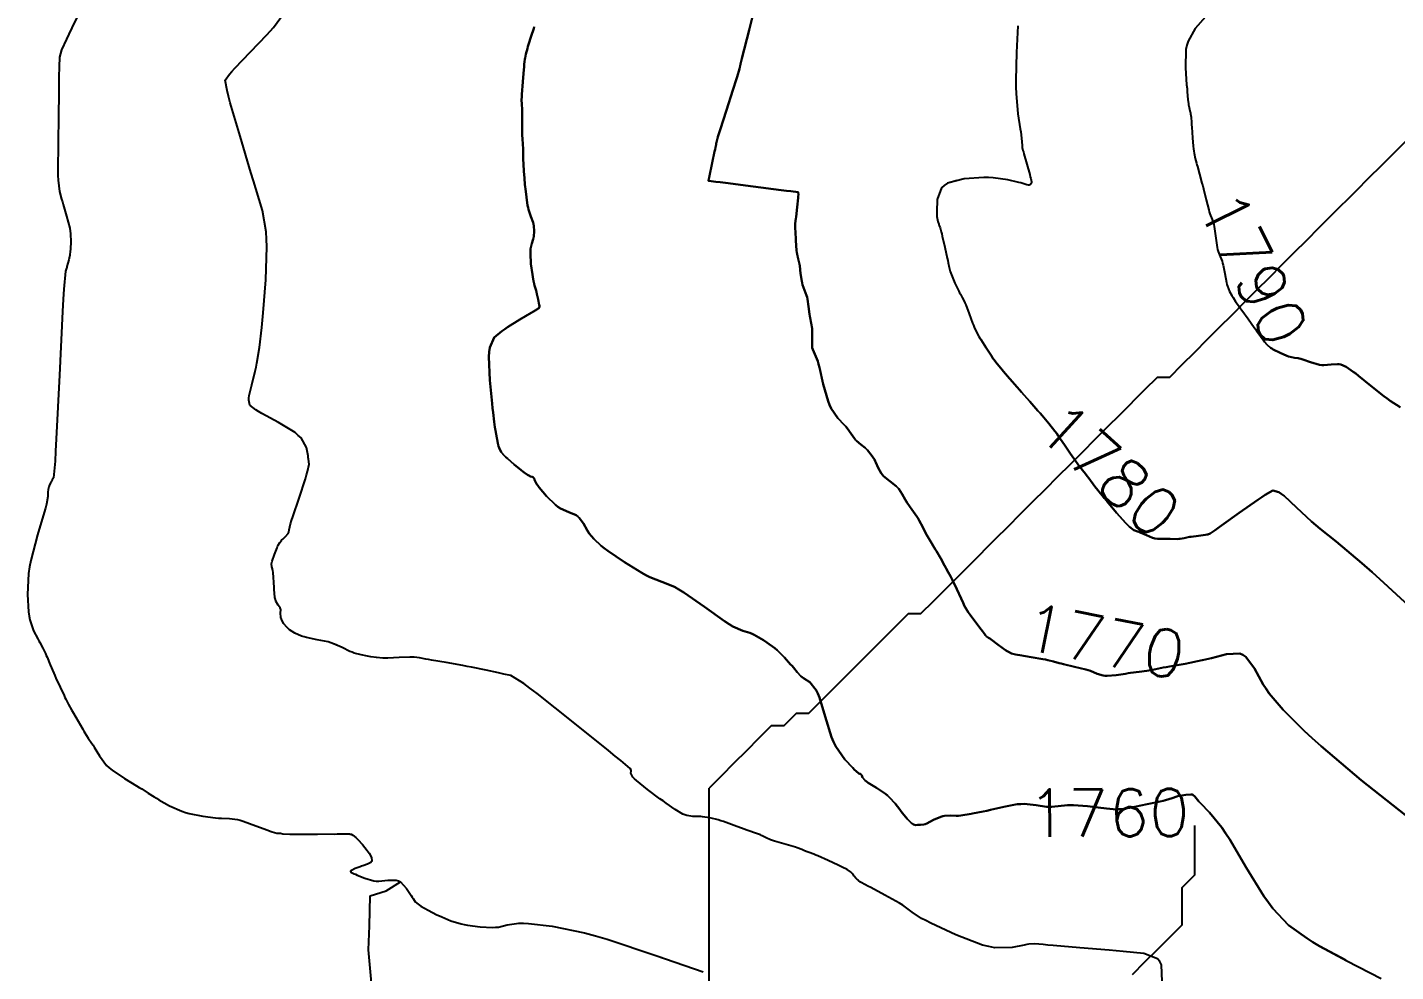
# Model space of a CAD drawing. Header units: metres. Extents: x 68 to 838477, y 94 to 1191015.
# Drawn here: x 837800.2 to 837910.1, y 1189220.7 to 1189296.5 of the extents above; entities that cross this region are included whole.
import ezdxf

# ---------------------------------------------------------------- set-up
doc = ezdxf.new("R2010")
doc.units = ezdxf.units.M
doc.header["$LTSCALE"] = 0.3
doc.layers.add('COTAS 10', color=1, linetype='Continuous')
doc.layers.add('DRENAJE', color=5, linetype='Continuous', lineweight=25)
doc.styles.get("Standard").update_dxf_attribs({"font": 'simplex.shx'})

msp = doc.modelspace()

# ---------------------------------------------------------------- linework, layer by layer
at = {"layer": 'COTAS 10'}
for points, elevation in [([(837804.99, 1189298.93), (837803.82, 1189296.47), (837803.58, 1189295.97), (837803.38, 1189295.55), (837802.97, 1189294.69), (837802.83, 1189294.11), (837802.81, 1189293.87), (837802.79, 1189293.59), (837802.76, 1189292.29), (837802.76, 1189290.57), (837802.75, 1189290.03), (837802.75, 1189289.46), (837802.7, 1189287.16), (837802.68, 1189285.06), (837802.69, 1189284.62), (837802.7, 1189284.23), (837802.81, 1189283.33), (837802.99, 1189282.71), (837803.05, 1189282.5), (837803.11, 1189282.28), (837803.39, 1189281.34), (837803.64, 1189280.38), (837803.68, 1189280.15), (837803.71, 1189279.94), (837803.74, 1189279.27), (837803.7, 1189278.76), (837803.69, 1189278.65), (837803.68, 1189278.54), (837803.64, 1189278.22), (837803.6, 1189277.97), (837803.57, 1189277.83), (837803.5, 1189277.56), (837803.42, 1189277.3), (837803.4, 1189277.23), (837803.37, 1189277.17), (837803.29, 1189276.92), (837803.16, 1189275.49), (837803.11, 1189274.68), (837803.06, 1189273.68), (837802.81, 1189268.57), (837802.56, 1189263.47), (837802.51, 1189262.48), (837802.46, 1189261.68), (837802.33, 1189260.32), (837802.24, 1189260.16), (837802.19, 1189260.07), (837802.09, 1189259.89), (837802, 1189259.71), (837801.98, 1189259.66), (837801.96, 1189259.6), (837801.91, 1189259.4), (837801.89, 1189259.19), (837801.88, 1189259.13), (837801.88, 1189259.07), (837801.89, 1189258.83), (837801.77, 1189258.21), (837801.69, 1189257.9), (837801.58, 1189257.54), (837801.05, 1189255.75), (837800.52, 1189253.69), (837800.42, 1189253.17), (837800.34, 1189252.66), (837800.24, 1189250.97), (837800.33, 1189249.56), (837800.38, 1189249.23), (837800.44, 1189248.93), (837800.74, 1189248.05), (837801.07, 1189247.41), (837801.16, 1189247.25), (837801.23, 1189247.1), (837801.47, 1189246.65), (837801.69, 1189246.21), (837801.75, 1189246.07), (837801.82, 1189245.92), (837802.07, 1189245.32), (837802.35, 1189244.64), (837802.44, 1189244.45), (837802.53, 1189244.25), (837802.86, 1189243.52), (837803.19, 1189242.85), (837803.26, 1189242.7), (837803.33, 1189242.55), (837803.55, 1189242.13), (837803.78, 1189241.71), (837803.85, 1189241.57), (837803.94, 1189241.42), (837804.31, 1189240.78), (837804.68, 1189240.14), (837804.78, 1189239.99), (837804.86, 1189239.85), (837805.13, 1189239.43), (837805.41, 1189239), (837805.51, 1189238.85), (837805.6, 1189238.69), (837806.02, 1189238), (837806.6, 1189237.24), (837806.81, 1189237.04), (837807.04, 1189236.84), (837808.03, 1189236.17), (837809.01, 1189235.59), (837809.22, 1189235.46), (837809.42, 1189235.34), (837809.94, 1189235.01), (837810.43, 1189234.7), (837810.61, 1189234.6), (837810.8, 1189234.48), (837811.65, 1189234), (837812.65, 1189233.55), (837812.93, 1189233.45), (837813.23, 1189233.36), (837814.33, 1189233.15), (837815.35, 1189233.03), (837815.59, 1189233.01), (837815.82, 1189233), (837816.47, 1189232.97), (837817.12, 1189232.88), (837817.34, 1189232.83), (837817.58, 1189232.75), (837818.6, 1189232.39), (837819.55, 1189232.02), (837819.74, 1189231.95), (837819.91, 1189231.89), (837820.27, 1189231.8), (837820.45, 1189231.79), (837820.5, 1189231.78), (837820.56, 1189231.78), (837820.76, 1189231.74), (837821.32, 1189231.71), (837821.59, 1189231.71), (837821.92, 1189231.7), (837823.53, 1189231.71), (837825.11, 1189231.73), (837825.42, 1189231.73), (837825.67, 1189231.73), (837826.1, 1189231.74), (837826.18, 1189231.72), (837826.21, 1189231.71), (837826.24, 1189231.7), (837826.39, 1189231.62), (837826.61, 1189231.45), (837826.69, 1189231.37), (837826.78, 1189231.29), (837827.16, 1189230.87), (837827.54, 1189230.41), (837827.62, 1189230.3), (837827.69, 1189230.19), (837827.87, 1189229.84), (837827.9, 1189229.57), (837827.87, 1189229.51), (837827.83, 1189229.45), (837827.57, 1189229.3), (837827.19, 1189229.18), (837827.09, 1189229.14), (837826.98, 1189229.1), (837826.57, 1189228.95), (837826.27, 1189228.8), (837826.22, 1189228.77), (837826.19, 1189228.74), (837826.23, 1189228.65), (837826.49, 1189228.53), (837826.6, 1189228.49), (837826.73, 1189228.43), (837827.34, 1189228.17), (837828.06, 1189227.96), (837828.26, 1189227.94), (837828.46, 1189227.93), (837829.19, 1189228.01), (837829.87, 1189228.02), (837830.04, 1189227.96), (837830.2, 1189227.88), (837830.69, 1189227.36), (837831.07, 1189226.78), (837831.15, 1189226.66), (837831.22, 1189226.55), (837831.4, 1189226.29), (837831.62, 1189226.09), (837831.73, 1189226.02), (837831.85, 1189225.94), (837832.43, 1189225.6), (837833.13, 1189225.24), (837833.33, 1189225.15), (837833.53, 1189225.06), (837834.26, 1189224.76), (837835.07, 1189224.51), (837835.32, 1189224.46), (837835.58, 1189224.41), (837836.6, 1189224.26), (837837.59, 1189224.22), (837837.83, 1189224.23), (837838.07, 1189224.25), (837838.78, 1189224.43), (837839.72, 1189224.56), (837840.08, 1189224.56), (837840.5, 1189224.54), (837842.38, 1189224.33), (837844.99, 1189223.78), (837845.87, 1189223.54), (837846.8, 1189223.27), (837850.73, 1189221.97), (837854.51, 1189220.66)], 1740), ([(837858.79, 1189298.55), (837858.22, 1189296.28), (837857.64, 1189294), (837857.53, 1189293.55), (837857.43, 1189293.19), (837857.26, 1189292.53), (837857.1, 1189292.04), (837857.02, 1189291.78), (837856.91, 1189291.46), (837856.4, 1189289.86), (837855.89, 1189288.27), (837855.79, 1189287.97), (837855.71, 1189287.71), (837855.58, 1189287.27), (837855.57, 1189287.21), (837855.56, 1189287.19), (837855.56, 1189287.17), (837855.56, 1189287.11), (837855.5, 1189286.85), (837855.48, 1189286.7), (837855.44, 1189286.53), (837855.25, 1189285.63), (837855, 1189284.44), (837854.95, 1189284.22), (837854.95, 1189284.21), (837854.95, 1189284.19), (837854.96, 1189284.18), (837854.96, 1189284.17), (837854.96, 1189284.17), (837854.98, 1189284.17), (837855.54, 1189284.11), (837855.89, 1189284.07), (837856.32, 1189284.01), (837858.55, 1189283.73), (837860.78, 1189283.44), (837861.21, 1189283.38), (837861.56, 1189283.34), (837862.15, 1189283.26), (837862.17, 1189283.07), (837862.16, 1189282.95), (837862.15, 1189282.81), (837862.07, 1189282.06), (837861.98, 1189281.29), (837861.96, 1189281.13), (837861.95, 1189281), (837861.92, 1189280.71), (837861.92, 1189280.43), (837861.92, 1189280.3), (837861.93, 1189280.14), (837861.96, 1189279.38), (837862.02, 1189278.6), (837862.04, 1189278.43), (837862.06, 1189278.28), (837862.14, 1189277.92), (837862.23, 1189277.6), (837862.26, 1189277.48), (837862.28, 1189277.35), (837862.35, 1189276.75), (837862.44, 1189276.13), (837862.47, 1189275.98), (837862.51, 1189275.84), (837862.67, 1189275.41), (837862.83, 1189274.98), (837862.87, 1189274.84), (837862.9, 1189274.69), (837862.99, 1189274.08), (837863.07, 1189273.47), (837863.09, 1189273.32), (837863.12, 1189273.18), (837863.21, 1189272.74), (837863.28, 1189272.31), (837863.28, 1189272.17), (837863.29, 1189272.03), (837863.27, 1189271.45), (837863.27, 1189270.89), (837863.29, 1189270.76), (837863.32, 1189270.63), (837863.48, 1189270.26), (837863.72, 1189269.71), (837863.79, 1189269.47), (837863.87, 1189269.19), (837864.17, 1189267.86), (837864.55, 1189266.49), (837864.67, 1189266.18), (837864.8, 1189265.9), (837865.33, 1189265.13), (837865.85, 1189264.58), (837865.97, 1189264.45), (837866.08, 1189264.31), (837866.4, 1189263.86), (837866.67, 1189263.48), (837866.76, 1189263.39), (837866.84, 1189263.3), (837867.18, 1189263.02), (837867.53, 1189262.74), (837867.62, 1189262.65), (837867.71, 1189262.56), (837868.01, 1189262.19), (837868.28, 1189261.79), (837868.34, 1189261.67), (837868.4, 1189261.56), (837868.58, 1189261.12), (837868.82, 1189260.7), (837868.92, 1189260.58), (837869.02, 1189260.47), (837869.52, 1189260.07), (837870.02, 1189259.67), (837870.13, 1189259.56), (837870.23, 1189259.45), (837870.5, 1189259.03), (837870.74, 1189258.58), (837870.82, 1189258.45), (837870.91, 1189258.31), (837871.29, 1189257.78), (837871.68, 1189257.22), (837871.78, 1189257.06), (837871.87, 1189256.91), (837872.16, 1189256.37), (837872.42, 1189255.86), (837872.49, 1189255.73), (837872.56, 1189255.6), (837872.81, 1189255.18), (837873.09, 1189254.74), (837873.17, 1189254.6), (837873.26, 1189254.45), (837873.6, 1189253.85), (837873.92, 1189253.29), (837873.99, 1189253.16), (837874.05, 1189253.05), (837874.21, 1189252.75), (837874.39, 1189252.42), (837874.46, 1189252.28), (837874.54, 1189252.12), (837874.9, 1189251.38), (837875.24, 1189250.65), (837875.31, 1189250.5), (837875.37, 1189250.37), (837875.48, 1189250.08), (837875.64, 1189249.81), (837875.72, 1189249.68), (837875.82, 1189249.53), (837875.97, 1189249.34), (837875.82, 1189249.53), (837875.72, 1189249.68), (837875.64, 1189249.81), (837875.48, 1189250.08), (837875.37, 1189250.37), (837875.31, 1189250.5), (837875.24, 1189250.65), (837874.9, 1189251.38), (837874.54, 1189252.12), (837874.46, 1189252.28), (837874.39, 1189252.42), (837874.21, 1189252.75), (837874.05, 1189253.05), (837873.99, 1189253.16), (837873.92, 1189253.29), (837873.6, 1189253.85), (837873.26, 1189254.45), (837873.17, 1189254.6), (837873.09, 1189254.74), (837872.81, 1189255.18), (837872.56, 1189255.6), (837872.49, 1189255.73), (837872.42, 1189255.86), (837872.16, 1189256.37), (837871.87, 1189256.91), (837871.78, 1189257.06), (837871.68, 1189257.22), (837871.29, 1189257.78), (837870.91, 1189258.31), (837870.82, 1189258.45), (837870.74, 1189258.58), (837870.5, 1189259.03), (837870.23, 1189259.45), (837870.13, 1189259.56), (837870.02, 1189259.67), (837869.52, 1189260.07), (837869.02, 1189260.47), (837868.92, 1189260.58), (837868.82, 1189260.7), (837868.58, 1189261.12), (837868.4, 1189261.56), (837868.34, 1189261.67), (837868.28, 1189261.79), (837868.01, 1189262.19), (837867.71, 1189262.56), (837867.62, 1189262.65), (837867.53, 1189262.74), (837867.18, 1189263.02), (837866.84, 1189263.3), (837866.76, 1189263.39), (837866.67, 1189263.48), (837866.4, 1189263.86), (837866.08, 1189264.31), (837865.97, 1189264.45), (837865.85, 1189264.58), (837865.33, 1189265.13), (837864.8, 1189265.9), (837864.67, 1189266.18), (837864.55, 1189266.49), (837864.17, 1189267.86), (837863.87, 1189269.19), (837863.79, 1189269.47), (837863.72, 1189269.71), (837863.48, 1189270.26), (837863.32, 1189270.63), (837863.29, 1189270.76), (837863.27, 1189270.89), (837863.27, 1189271.45), (837863.29, 1189272.03), (837863.28, 1189272.17), (837863.28, 1189272.31), (837863.21, 1189272.74), (837863.12, 1189273.18), (837863.09, 1189273.32), (837863.07, 1189273.47), (837862.99, 1189274.08), (837862.9, 1189274.69), (837862.87, 1189274.84), (837862.83, 1189274.98), (837862.67, 1189275.41), (837862.51, 1189275.84), (837862.47, 1189275.98), (837862.44, 1189276.13), (837862.35, 1189276.75), (837862.28, 1189277.35), (837862.26, 1189277.48), (837862.23, 1189277.6), (837862.14, 1189277.92), (837862.06, 1189278.28), (837862.04, 1189278.43), (837862.02, 1189278.6), (837861.96, 1189279.38), (837861.93, 1189280.14), (837861.92, 1189280.3), (837861.92, 1189280.43), (837861.92, 1189280.71), (837861.95, 1189281), (837861.96, 1189281.13), (837861.98, 1189281.29), (837862.07, 1189282.06), (837862.15, 1189282.81), (837862.16, 1189282.95), (837862.17, 1189283.07), (837862.15, 1189283.26), (837861.56, 1189283.34), (837861.21, 1189283.38), (837860.78, 1189283.44), (837858.55, 1189283.73), (837856.32, 1189284.01), (837855.89, 1189284.07), (837855.54, 1189284.11), (837854.98, 1189284.17), (837854.96, 1189284.17), (837854.96, 1189284.17), (837854.96, 1189284.18), (837854.95, 1189284.19), (837854.95, 1189284.21), (837854.95, 1189284.22), (837855, 1189284.44), (837855.25, 1189285.63), (837855.44, 1189286.53), (837855.48, 1189286.7), (837855.5, 1189286.85), (837855.56, 1189287.11), (837855.56, 1189287.17), (837855.56, 1189287.19), (837855.57, 1189287.21), (837855.58, 1189287.27), (837855.71, 1189287.71), (837855.79, 1189287.97), (837855.89, 1189288.27), (837856.4, 1189289.86), (837856.91, 1189291.46), (837857.02, 1189291.78), (837857.1, 1189292.04), (837857.26, 1189292.53), (837857.43, 1189293.19), (837857.53, 1189293.55), (837857.64, 1189294), (837858.22, 1189296.28), (837858.79, 1189298.55)], 1770), ([(837891.39, 1189219.88), (837891.34, 1189221.22), (837891.2, 1189221.49), (837891.02, 1189221.71), (837889.92, 1189222.14), (837888.26, 1189222.29), (837887.71, 1189222.34), (837887.14, 1189222.39), (837884.77, 1189222.59), (837882.63, 1189222.78), (837882.2, 1189222.81), (837881.84, 1189222.84), (837881.13, 1189222.91), (837880.69, 1189222.88), (837880.51, 1189222.85), (837880.3, 1189222.81), (837879.33, 1189222.6), (837877.95, 1189222.59), (837877.47, 1189222.68), (837876.97, 1189222.81), (837874.81, 1189223.62), (837872.81, 1189224.56), (837872.41, 1189224.77), (837872.06, 1189224.95), (837871.31, 1189225.44), (837870.77, 1189225.86), (837870.55, 1189226.01), (837870.29, 1189226.16), (837869.12, 1189226.81), (837867.98, 1189227.42), (837867.75, 1189227.54), (837867.56, 1189227.65), (837867.16, 1189227.87), (837867.01, 1189227.98), (837866.97, 1189228.01), (837866.93, 1189228.05), (837866.79, 1189228.19), (837866.66, 1189228.33), (837866.63, 1189228.37), (837866.6, 1189228.41), (837866.5, 1189228.54), (837866.38, 1189228.67), (837866.34, 1189228.7), (837866.29, 1189228.74), (837866.08, 1189228.88), (837865.7, 1189229.07), (837865.54, 1189229.15), (837865.36, 1189229.23), (837864.55, 1189229.6), (837863.73, 1189229.96), (837863.56, 1189230.03), (837863.4, 1189230.1), (837863.03, 1189230.25), (837862.8, 1189230.33), (837862.73, 1189230.35), (837862.67, 1189230.38), (837862.44, 1189230.48), (837862.07, 1189230.61), (837861.93, 1189230.66), (837861.76, 1189230.71), (837861, 1189230.93), (837860.24, 1189231.16), (837860.08, 1189231.21), (837859.93, 1189231.26), (837859.58, 1189231.42), (837859.31, 1189231.56), (837859.22, 1189231.6), (837859.12, 1189231.65), (837858.72, 1189231.79), (837858.19, 1189231.98), (837858.02, 1189232.04), (837857.82, 1189232.11), (837857.01, 1189232.42), (837856.16, 1189232.72), (837855.95, 1189232.79), (837855.74, 1189232.85), (837855.07, 1189233.02), (837854.48, 1189233.11), (837854.33, 1189233.12), (837854.18, 1189233.14), (837853.7, 1189233.14), (837853.21, 1189233.21), (837853.06, 1189233.26), (837852.9, 1189233.33), (837852.28, 1189233.68), (837851.54, 1189234.21), (837851.3, 1189234.38), (837851.05, 1189234.56), (837850.04, 1189235.31), (837849.17, 1189236.01), (837849.01, 1189236.16), (837848.88, 1189236.29), (837848.72, 1189236.6), (837848.75, 1189236.77), (837848.74, 1189236.82), (837848.74, 1189236.85), (837848.67, 1189236.98), (837847.9, 1189237.62), (837847.45, 1189237.98), (837846.91, 1189238.43), (837844.08, 1189240.72), (837841.2, 1189243.01), (837840.61, 1189243.45), (837840.11, 1189243.81), (837839.08, 1189244.45), (837838.51, 1189244.57), (837838.3, 1189244.62), (837838.08, 1189244.67), (837837.09, 1189244.89), (837835.92, 1189245.13), (837835.57, 1189245.19), (837835.22, 1189245.26), (837833.88, 1189245.49), (837832.7, 1189245.69), (837832.45, 1189245.74), (837832.24, 1189245.78), (837831.74, 1189245.88), (837831.32, 1189245.93), (837831.15, 1189245.93), (837830.96, 1189245.93), (837830.1, 1189245.89), (837829.2, 1189245.85), (837828.99, 1189245.85), (837828.8, 1189245.85), (837828.27, 1189245.89), (837827.82, 1189245.96), (837827.69, 1189245.98), (837827.55, 1189246.01), (837827.04, 1189246.11), (837826.48, 1189246.26), (837826.32, 1189246.32), (837826.15, 1189246.39), (837825.53, 1189246.7), (837824.84, 1189247.01), (837824.62, 1189247.09), (837824.4, 1189247.15), (837823.51, 1189247.33), (837822.66, 1189247.5), (837822.46, 1189247.55), (837822.27, 1189247.61), (837821.71, 1189247.85), (837821.3, 1189248.13), (837821.2, 1189248.21), (837821.1, 1189248.3), (837820.82, 1189248.63), (837820.64, 1189248.97), (837820.61, 1189249.06), (837820.59, 1189249.15), (837820.58, 1189249.47), (837820.59, 1189249.75), (837820.57, 1189249.82), (837820.54, 1189249.89), (837820.38, 1189250.11), (837820.19, 1189250.43), (837820.16, 1189250.56), (837820.12, 1189250.71), (837820.06, 1189251.38), (837820.03, 1189252.07), (837820.02, 1189252.22), (837820.01, 1189252.35), (837819.99, 1189252.69), (837819.96, 1189252.91), (837819.94, 1189252.96), (837819.93, 1189253.01), (837819.87, 1189253.18), (837819.86, 1189253.43), (837819.88, 1189253.53), (837819.9, 1189253.64), (837820.08, 1189254.17), (837820.29, 1189254.7), (837820.33, 1189254.81), (837820.38, 1189254.91), (837820.51, 1189255.14), (837820.65, 1189255.3), (837820.69, 1189255.36), (837820.75, 1189255.41), (837820.97, 1189255.63), (837821.18, 1189255.86), (837821.21, 1189255.92), (837821.24, 1189255.97), (837821.28, 1189256.15), (837821.38, 1189256.64), (837821.46, 1189256.9), (837821.55, 1189257.2), (837822.06, 1189258.71), (837822.57, 1189260.25), (837822.66, 1189260.57), (837822.74, 1189260.84), (837822.86, 1189261.44), (837822.82, 1189261.82), (837822.8, 1189261.96), (837822.78, 1189262.11), (837822.66, 1189262.76), (837822.22, 1189263.53), (837822, 1189263.74), (837821.74, 1189263.96), (837820.41, 1189264.78), (837819.08, 1189265.5), (837818.81, 1189265.66), (837818.58, 1189265.8), (837818.11, 1189266.17), (837818.02, 1189266.57), (837818.03, 1189266.74), (837818.05, 1189266.93), (837818.26, 1189267.81), (837818.54, 1189268.9), (837818.61, 1189269.22), (837818.68, 1189269.54), (837818.88, 1189270.79), (837819.07, 1189272.41), (837819.12, 1189272.98), (837819.18, 1189273.59), (837819.38, 1189276.22), (837819.47, 1189278.88), (837819.45, 1189279.5), (837819.41, 1189280.08), (837819.12, 1189281.79), (837818.59, 1189283.56), (837818.4, 1189284.18), (837818.2, 1189284.86), (837817.33, 1189287.78), (837816.54, 1189290.46), (837816.4, 1189290.99), (837816.28, 1189291.43), (837816.13, 1189292.26), (837816.47, 1189292.75), (837816.67, 1189292.97), (837816.91, 1189293.24), (837818.16, 1189294.53), (837819.47, 1189295.9), (837819.75, 1189296.21), (837820, 1189296.5), (837820.59, 1189297.31)], 1750), ([(837906.15, 1189221.59), (837904.02, 1189222.73), (837903.49, 1189223.04), (837903.01, 1189223.35), (837901.55, 1189224.41), (837900.29, 1189225.74), (837899.93, 1189226.22), (837899.55, 1189226.74), (837898.15, 1189229.03), (837896.82, 1189231.28), (837896.49, 1189231.79), (837896.18, 1189232.24), (837895.2, 1189233.45), (837895.17, 1189233.47), (837894.49, 1189234.18), (837894.34, 1189234.33), (837894.23, 1189234.46), (837894.01, 1189234.75), (837893.86, 1189234.87), (837893.79, 1189234.89), (837893.7, 1189234.9), (837893.29, 1189234.88), (837892.82, 1189234.8), (837892.7, 1189234.78), (837892.58, 1189234.75), (837892.2, 1189234.61), (837891.67, 1189234.44), (837891.47, 1189234.39), (837891.24, 1189234.34), (837890.2, 1189234.12), (837889.17, 1189233.92), (837888.95, 1189233.88), (837888.76, 1189233.84), (837888.3, 1189233.75), (837888, 1189233.71), (837887.91, 1189233.71), (837887.82, 1189233.7), (837887.46, 1189233.72), (837886.92, 1189233.77), (837886.7, 1189233.79), (837886.47, 1189233.82), (837885.39, 1189233.95), (837884.28, 1189234.04), (837884.02, 1189234.05), (837883.79, 1189234.04), (837882.52, 1189233.91), (837882.32, 1189233.91), (837882.11, 1189233.92), (837881.27, 1189234.04), (837880.31, 1189234.14), (837880.03, 1189234.13), (837879.74, 1189234.11), (837878.67, 1189233.92), (837877.59, 1189233.66), (837877.31, 1189233.59), (837877.02, 1189233.53), (837876.17, 1189233.36), (837876.05, 1189233.34), (837875.21, 1189233.21), (837875.02, 1189233.19), (837874.85, 1189233.18), (837874.35, 1189233.2), (837873.91, 1189233.19), (837873.77, 1189233.16), (837873.62, 1189233.11), (837873.03, 1189232.85), (837872.48, 1189232.57), (837872.36, 1189232.52), (837872.25, 1189232.49), (837871.99, 1189232.45), (837871.84, 1189232.47), (837871.79, 1189232.47), (837871.75, 1189232.47), (837871.61, 1189232.44), (837871.42, 1189232.49), (837871.35, 1189232.54), (837871.27, 1189232.6), (837870.92, 1189232.95), (837870.53, 1189233.41), (837870.42, 1189233.54), (837870.31, 1189233.68), (837869.94, 1189234.17), (837869.49, 1189234.67), (837869.33, 1189234.81), (837869.16, 1189234.95), (837868.44, 1189235.42), (837867.77, 1189235.83), (837867.64, 1189235.93), (837867.53, 1189236.01), (837867.32, 1189236.26), (837867.26, 1189236.42), (837867.24, 1189236.45), (837867.23, 1189236.48), (837867.19, 1189236.53), (837867.14, 1189236.55), (837867.12, 1189236.55), (837867.11, 1189236.56), (837867.03, 1189236.59), (837866.8, 1189236.78), (837866.69, 1189236.89), (837866.55, 1189237.03), (837865.89, 1189237.72), (837865.17, 1189238.76), (837865, 1189239.12), (837864.83, 1189239.51), (837864.33, 1189241.15), (837863.88, 1189242.68), (837863.74, 1189243), (837863.6, 1189243.28), (837863.08, 1189243.91), (837862.58, 1189244.24), (837862.47, 1189244.32), (837862.36, 1189244.41), (837862.06, 1189244.73), (837861.77, 1189245.1), (837861.66, 1189245.22), (837861.55, 1189245.35), (837861.06, 1189245.9), (837860.47, 1189246.49), (837860.29, 1189246.64), (837860.1, 1189246.79), (837859.36, 1189247.3), (837858.63, 1189247.71), (837858.45, 1189247.8), (837858.27, 1189247.87), (837857.7, 1189248.05), (837856.91, 1189248.4), (837856.6, 1189248.59), (837856.24, 1189248.81), (837854.64, 1189249.96), (837852.97, 1189251.13), (837852.58, 1189251.36), (837852.23, 1189251.57), (837851.21, 1189251.99), (837850.25, 1189252.35), (837849.93, 1189252.51), (837849.59, 1189252.69), (837848.19, 1189253.56), (837846.87, 1189254.47), (837846.58, 1189254.68), (837846.33, 1189254.88), (837845.73, 1189255.42), (837845.37, 1189255.87), (837845.28, 1189256), (837845.2, 1189256.13), (837844.91, 1189256.66), (837844.57, 1189257.13), (837844.45, 1189257.23), (837844.32, 1189257.33), (837843.73, 1189257.57), (837843.05, 1189257.88), (837842.86, 1189258), (837842.66, 1189258.15), (837841.94, 1189258.85), (837841.35, 1189259.56), (837841.23, 1189259.71), (837841.14, 1189259.84), (837840.98, 1189260.16), (837840.94, 1189260.31), (837840.92, 1189260.34), (837840.9, 1189260.37), (837840.78, 1189260.42), (837840.64, 1189260.45), (837840.6, 1189260.47), (837840.56, 1189260.49), (837840.4, 1189260.58), (837840.14, 1189260.77), (837840.03, 1189260.85), (837839.91, 1189260.95), (837839.35, 1189261.39), (837838.8, 1189261.87), (837838.67, 1189261.98), (837838.57, 1189262.09), (837838.29, 1189262.4), (837838.13, 1189262.74), (837838.09, 1189262.86), (837838.05, 1189262.99), (837837.94, 1189263.54), (837837.84, 1189264.12), (837837.82, 1189264.27), (837837.8, 1189264.4), (837837.74, 1189264.84), (837837.65, 1189265.58), (837837.61, 1189265.92), (837837.57, 1189266.3), (837837.38, 1189268.17), (837837.3, 1189270.04), (837837.33, 1189270.44), (837837.38, 1189270.79), (837837.74, 1189271.6), (837838.36, 1189272.11), (837838.58, 1189272.26), (837838.81, 1189272.43), (837839.8, 1189273.05), (837840.71, 1189273.59), (837840.89, 1189273.7), (837841.04, 1189273.78), (837841.32, 1189273.95), (837841.37, 1189274.08), (837841.37, 1189274.15), (837841.36, 1189274.23), (837841.28, 1189274.64), (837841.16, 1189275.12), (837841.13, 1189275.25), (837841.1, 1189275.37), (837840.98, 1189275.78), (837840.86, 1189276.28), (837840.83, 1189276.46), (837840.8, 1189276.66), (837840.69, 1189277.51), (837840.64, 1189278.35), (837840.64, 1189278.54), (837840.65, 1189278.71), (837840.75, 1189279.16), (837840.87, 1189279.51), (837840.89, 1189279.61), (837840.91, 1189279.72), (837840.95, 1189280.13), (837840.91, 1189280.58), (837840.89, 1189280.71), (837840.86, 1189280.84), (837840.69, 1189281.33), (837840.5, 1189281.87), (837840.46, 1189282.03), (837840.42, 1189282.21), (837840.32, 1189282.87), (837840.24, 1189283.54), (837840.22, 1189283.71), (837840.21, 1189283.88), (837840.16, 1189284.41), (837840.12, 1189284.97), (837840.11, 1189285.15), (837840.1, 1189285.34), (837840.07, 1189286.12), (837840.05, 1189286.85), (837840.04, 1189287.01), (837840.03, 1189287.15), (837840.01, 1189287.52), (837839.99, 1189287.88), (837839.98, 1189288.03), (837839.98, 1189288.19), (837839.98, 1189288.93), (837839.98, 1189289.66), (837839.98, 1189289.81), (837839.97, 1189289.95), (837839.95, 1189290.3), (837839.94, 1189290.72), (837839.95, 1189290.9), (837839.96, 1189291.12), (837840.04, 1189292.14), (837840.12, 1189293.13), (837840.14, 1189293.32), (837840.15, 1189293.49), (837840.18, 1189293.78), (837840.2, 1189293.91), (837840.21, 1189293.97), (837840.23, 1189294.04), (837840.29, 1189294.36), (837840.41, 1189294.82), (837840.45, 1189294.97), (837840.5, 1189295.14), (837840.71, 1189295.8), (837840.91, 1189296.42), (837840.95, 1189296.54)], 1760), ([(837840.95, 1189296.54), (837840.91, 1189296.42), (837840.71, 1189295.8), (837840.5, 1189295.14), (837840.45, 1189294.97), (837840.41, 1189294.82), (837840.29, 1189294.36), (837840.23, 1189294.04), (837840.21, 1189293.97), (837840.2, 1189293.91), (837840.18, 1189293.78), (837840.15, 1189293.49), (837840.14, 1189293.32), (837840.12, 1189293.13), (837840.04, 1189292.14), (837839.96, 1189291.12), (837839.95, 1189290.9), (837839.94, 1189290.72), (837839.95, 1189290.3), (837839.97, 1189289.95), (837839.98, 1189289.81), (837839.98, 1189289.66), (837839.98, 1189288.93), (837839.98, 1189288.19), (837839.98, 1189288.03), (837839.99, 1189287.88), (837840.01, 1189287.52), (837840.03, 1189287.15), (837840.04, 1189287.01), (837840.05, 1189286.85), (837840.07, 1189286.12), (837840.1, 1189285.34), (837840.11, 1189285.15), (837840.12, 1189284.97), (837840.16, 1189284.41), (837840.21, 1189283.88), (837840.22, 1189283.71), (837840.24, 1189283.54), (837840.32, 1189282.87), (837840.42, 1189282.21), (837840.46, 1189282.03), (837840.5, 1189281.87), (837840.69, 1189281.33), (837840.86, 1189280.84), (837840.89, 1189280.71), (837840.91, 1189280.58), (837840.95, 1189280.13), (837840.91, 1189279.72), (837840.89, 1189279.61), (837840.87, 1189279.51), (837840.75, 1189279.16), (837840.65, 1189278.71), (837840.64, 1189278.54), (837840.64, 1189278.35), (837840.69, 1189277.51), (837840.8, 1189276.66), (837840.83, 1189276.46), (837840.86, 1189276.28), (837840.98, 1189275.78), (837841.1, 1189275.37), (837841.13, 1189275.25), (837841.16, 1189275.12), (837841.28, 1189274.64), (837841.36, 1189274.23), (837841.37, 1189274.15), (837841.37, 1189274.08), (837841.32, 1189273.95), (837841.04, 1189273.78), (837840.89, 1189273.7), (837840.71, 1189273.59), (837839.8, 1189273.05), (837838.81, 1189272.43), (837838.58, 1189272.26), (837838.36, 1189272.11), (837837.74, 1189271.6), (837837.38, 1189270.79), (837837.33, 1189270.44), (837837.3, 1189270.04), (837837.38, 1189268.17), (837837.57, 1189266.3), (837837.61, 1189265.92), (837837.65, 1189265.58), (837837.74, 1189264.84), (837837.8, 1189264.4), (837837.82, 1189264.27), (837837.84, 1189264.12), (837837.94, 1189263.54), (837838.05, 1189262.99), (837838.09, 1189262.86), (837838.13, 1189262.74), (837838.29, 1189262.4), (837838.57, 1189262.09), (837838.67, 1189261.98), (837838.8, 1189261.87), (837839.35, 1189261.39), (837839.91, 1189260.95), (837840.03, 1189260.85), (837840.14, 1189260.77), (837840.4, 1189260.58), (837840.56, 1189260.49), (837840.6, 1189260.47), (837840.64, 1189260.45), (837840.78, 1189260.42), (837840.9, 1189260.37), (837840.92, 1189260.34), (837840.94, 1189260.31), (837840.98, 1189260.16), (837841.14, 1189259.84), (837841.23, 1189259.71), (837841.35, 1189259.56), (837841.94, 1189258.85), (837842.66, 1189258.15), (837842.86, 1189258), (837843.05, 1189257.88), (837843.73, 1189257.57), (837844.32, 1189257.33), (837844.45, 1189257.23), (837844.57, 1189257.13), (837844.91, 1189256.66), (837845.2, 1189256.13), (837845.28, 1189256), (837845.37, 1189255.87), (837845.73, 1189255.42), (837846.33, 1189254.88), (837846.58, 1189254.68), (837846.87, 1189254.47), (837848.19, 1189253.56), (837849.59, 1189252.69), (837849.93, 1189252.51), (837850.25, 1189252.35), (837851.21, 1189251.99), (837852.23, 1189251.57), (837852.58, 1189251.36), (837852.97, 1189251.13), (837854.64, 1189249.96), (837856.24, 1189248.81), (837856.6, 1189248.59), (837856.91, 1189248.4), (837857.7, 1189248.05), (837858.27, 1189247.87), (837858.45, 1189247.8), (837858.63, 1189247.71), (837859.36, 1189247.3), (837860.1, 1189246.79), (837860.29, 1189246.64), (837860.47, 1189246.49), (837861.06, 1189245.9), (837861.55, 1189245.35), (837861.66, 1189245.22), (837861.77, 1189245.1), (837862.06, 1189244.73), (837862.36, 1189244.41), (837862.47, 1189244.32), (837862.58, 1189244.24), (837863.08, 1189243.91), (837863.6, 1189243.28), (837863.74, 1189243), (837863.88, 1189242.68), (837864.33, 1189241.15), (837864.83, 1189239.51), (837865, 1189239.12), (837865.17, 1189238.76), (837865.89, 1189237.72), (837866.55, 1189237.03), (837866.69, 1189236.89), (837866.8, 1189236.78), (837867.03, 1189236.59), (837867.11, 1189236.56), (837867.12, 1189236.55), (837867.14, 1189236.55), (837867.19, 1189236.53), (837867.23, 1189236.48), (837867.24, 1189236.45), (837867.26, 1189236.42), (837867.32, 1189236.26), (837867.53, 1189236.01), (837867.64, 1189235.93), (837867.77, 1189235.83), (837868.44, 1189235.42), (837869.16, 1189234.95), (837869.33, 1189234.81), (837869.49, 1189234.67), (837869.94, 1189234.17), (837870.31, 1189233.68), (837870.42, 1189233.54), (837870.53, 1189233.41), (837870.92, 1189232.95), (837871.27, 1189232.6), (837871.35, 1189232.54), (837871.42, 1189232.49), (837871.61, 1189232.44), (837871.75, 1189232.47), (837871.79, 1189232.47), (837871.84, 1189232.47), (837871.99, 1189232.45), (837872.25, 1189232.49), (837872.36, 1189232.52), (837872.48, 1189232.57), (837873.03, 1189232.85), (837873.62, 1189233.11), (837873.77, 1189233.16), (837873.91, 1189233.19), (837874.35, 1189233.2), (837874.85, 1189233.18), (837875.02, 1189233.19), (837875.21, 1189233.21), (837876.05, 1189233.34), (837876.17, 1189233.36), (837877.02, 1189233.53), (837877.31, 1189233.59), (837877.59, 1189233.66), (837878.67, 1189233.92), (837879.74, 1189234.11), (837880.03, 1189234.13), (837880.31, 1189234.14), (837881.27, 1189234.04), (837882.11, 1189233.92), (837882.32, 1189233.91), (837882.52, 1189233.91), (837883.79, 1189234.04), (837884.02, 1189234.05), (837884.28, 1189234.04), (837885.39, 1189233.95), (837886.47, 1189233.82), (837886.7, 1189233.79), (837886.92, 1189233.77), (837887.46, 1189233.72), (837887.82, 1189233.7), (837887.91, 1189233.71), (837888, 1189233.71), (837888.3, 1189233.75), (837888.76, 1189233.84), (837888.95, 1189233.88), (837889.17, 1189233.92), (837890.2, 1189234.12), (837891.24, 1189234.34), (837891.47, 1189234.39), (837891.67, 1189234.44), (837892.2, 1189234.61), (837892.58, 1189234.75), (837892.7, 1189234.78), (837892.82, 1189234.8), (837893.29, 1189234.88), (837893.7, 1189234.9), (837893.79, 1189234.89), (837893.86, 1189234.87), (837894.01, 1189234.75), (837894.23, 1189234.46), (837894.34, 1189234.33), (837894.49, 1189234.18), (837895.17, 1189233.47), (837895.2, 1189233.45), (837896.18, 1189232.24), (837896.49, 1189231.79), (837896.82, 1189231.28), (837898.15, 1189229.03), (837899.55, 1189226.74), (837899.93, 1189226.22), (837900.29, 1189225.74), (837901.55, 1189224.41), (837903.01, 1189223.35), (837903.49, 1189223.04), (837904.02, 1189222.73), (837906.22, 1189221.55), (837908.99, 1189220.11)], 1760), ([(837879.81, 1189296.63), (837879.7, 1189294.49), (837879.64, 1189292.26), (837879.65, 1189291.71), (837879.66, 1189291.19), (837879.81, 1189289.57), (837879.99, 1189288.37), (837880.03, 1189288.11), (837880.06, 1189287.88), (837880.12, 1189287.32), (837880.14, 1189287.03), (837880.15, 1189286.98), (837880.15, 1189286.93), (837880.16, 1189286.85), (837880.21, 1189286.63), (837880.25, 1189286.5), (837880.29, 1189286.34), (837880.52, 1189285.52), (837880.75, 1189284.68), (837880.79, 1189284.51), (837880.83, 1189284.38), (837880.89, 1189284.1), (837880.89, 1189284.01), (837880.88, 1189283.99), (837880.87, 1189283.97), (837880.81, 1189283.88), (837880.72, 1189283.83), (837880.69, 1189283.83), (837880.66, 1189283.83), (837880.53, 1189283.87), (837880.2, 1189283.97), (837880.05, 1189284.01), (837879.87, 1189284.06), (837878.99, 1189284.26), (837877.81, 1189284.42), (837877.44, 1189284.44), (837877.06, 1189284.44), (837875.5, 1189284.35), (837874.15, 1189283.99), (837873.89, 1189283.82), (837873.67, 1189283.63), (837873.31, 1189282.67), (837873.29, 1189281.7), (837873.29, 1189281.5), (837873.3, 1189281.32), (837873.36, 1189280.91), (837873.44, 1189280.7), (837873.46, 1189280.64), (837873.48, 1189280.59), (837873.55, 1189280.42), (837873.65, 1189280.08), (837873.69, 1189279.92), (837873.73, 1189279.74), (837873.93, 1189278.86), (837874.13, 1189277.97), (837874.17, 1189277.78), (837874.2, 1189277.61), (837874.27, 1189277.23), (837874.36, 1189276.89), (837874.41, 1189276.77), (837874.46, 1189276.62), (837874.75, 1189275.97), (837875.05, 1189275.33), (837875.12, 1189275.2), (837875.18, 1189275.08), (837875.34, 1189274.81), (837875.49, 1189274.51), (837875.55, 1189274.38), (837875.61, 1189274.23), (837875.88, 1189273.49), (837876.16, 1189272.74), (837876.23, 1189272.58), (837876.29, 1189272.43), (837876.47, 1189272.04), (837876.67, 1189271.69), (837876.75, 1189271.56), (837876.84, 1189271.41), (837877.25, 1189270.76), (837877.67, 1189270.12), (837877.77, 1189269.97), (837877.86, 1189269.84), (837878.13, 1189269.48), (837878.43, 1189269.13), (837878.54, 1189269), (837878.65, 1189268.87), (837879.14, 1189268.3), (837878.65, 1189268.87), (837878.54, 1189269), (837878.43, 1189269.13), (837878.13, 1189269.48), (837877.86, 1189269.84), (837877.77, 1189269.97), (837877.67, 1189270.12), (837877.25, 1189270.76), (837876.84, 1189271.41), (837876.75, 1189271.56), (837876.73, 1189271.59)], 1780), ([(837894.88, 1189297.35), (837894.04, 1189296.42), (837893.47, 1189295.41), (837893.37, 1189295.08), (837893.3, 1189294.73), (837893.26, 1189293.26), (837893.36, 1189291.89), (837893.39, 1189291.6), (837893.41, 1189291.34), (837893.46, 1189290.72), (837893.5, 1189290.37), (837893.52, 1189290.28), (837893.53, 1189290.2), (837893.59, 1189289.94), (837893.64, 1189289.71), (837893.66, 1189289.64), (837893.67, 1189289.56), (837893.71, 1189289.29), (837893.75, 1189288.86), (837893.76, 1189288.69), (837893.78, 1189288.5), (837893.83, 1189287.63), (837893.89, 1189286.96), (837893.91, 1189286.75), (837893.93, 1189286.56), (837893.95, 1189286.4), (837894.04, 1189285.97), (837894.15, 1189285.61), (837894.19, 1189285.48), (837894.23, 1189285.34), (837894.4, 1189284.73), (837894.59, 1189283.99), (837894.65, 1189283.77), (837894.71, 1189283.54), (837894.92, 1189282.66), (837895.13, 1189281.86), (837895.18, 1189281.68), (837895.23, 1189281.52), (837895.4, 1189281.09), (837895.54, 1189280.67), (837895.57, 1189280.51), (837895.6, 1189280.34), (837895.7, 1189279.58), (837895.81, 1189278.82), (837895.84, 1189278.66), (837895.88, 1189278.5), (837896.04, 1189278.1), (837896.2, 1189277.72), (837896.24, 1189277.57), (837896.29, 1189277.42), (837896.43, 1189276.73), (837896.56, 1189276.03), (837896.6, 1189275.87), (837896.65, 1189275.72), (837896.81, 1189275.3), (837896.98, 1189274.98), (837897.09, 1189274.81), (837897.29, 1189274.49), (837897.57, 1189274.09), (837897.67, 1189273.95), (837897.79, 1189273.79), (837898.29, 1189273.1), (837898.79, 1189272.41), (837898.91, 1189272.25), (837899.01, 1189272.1), (837899.3, 1189271.7), (837899.51, 1189271.4), (837899.56, 1189271.33), (837899.62, 1189271.25), (837899.82, 1189271.01), (837900.1, 1189270.78), (837900.2, 1189270.71), (837900.32, 1189270.63), (837900.86, 1189270.36), (837901.41, 1189270.12), (837901.54, 1189270.08), (837901.67, 1189270.04), (837902.02, 1189269.98), (837902.31, 1189269.93), (837902.39, 1189269.91), (837902.53, 1189269.88), (837902.68, 1189269.83), (837903.32, 1189269.61), (837904.03, 1189269.41), (837904.21, 1189269.39), (837904.38, 1189269.37), (837904.96, 1189269.42), (837905.48, 1189269.47), (837905.61, 1189269.46), (837905.74, 1189269.43), (837906.18, 1189269.25), (837906.73, 1189268.85), (837906.94, 1189268.7), (837907.16, 1189268.52), (837908.15, 1189267.72), (837909.2, 1189266.89), (837909.46, 1189266.69), (837909.71, 1189266.51), (837910.52, 1189266)], 1790), ([(837874.92, 1189284.2), (837874.15, 1189283.99), (837873.89, 1189283.82), (837873.67, 1189283.63), (837873.31, 1189282.67), (837873.29, 1189281.7), (837873.29, 1189281.5), (837873.3, 1189281.32), (837873.36, 1189280.91), (837873.44, 1189280.7), (837873.46, 1189280.64), (837873.48, 1189280.59), (837873.55, 1189280.42), (837873.65, 1189280.08), (837873.69, 1189279.92), (837873.73, 1189279.74), (837873.93, 1189278.86), (837874.13, 1189277.97), (837874.17, 1189277.78), (837874.2, 1189277.61), (837874.27, 1189277.23), (837874.36, 1189276.89), (837874.41, 1189276.77), (837874.46, 1189276.62), (837874.75, 1189275.97), (837874.92, 1189275.6)], 1780), ([(837910.52, 1189266), (837909.71, 1189266.51), (837909.46, 1189266.69), (837909.2, 1189266.89), (837908.15, 1189267.72), (837907.16, 1189268.52), (837906.94, 1189268.7), (837906.73, 1189268.85), (837906.18, 1189269.25), (837905.74, 1189269.43), (837905.61, 1189269.46), (837905.48, 1189269.47), (837904.96, 1189269.42), (837904.38, 1189269.37), (837904.21, 1189269.39), (837904.03, 1189269.41), (837903.32, 1189269.61), (837902.68, 1189269.83), (837902.53, 1189269.88), (837902.39, 1189269.91), (837902.31, 1189269.93), (837902.02, 1189269.98), (837901.67, 1189270.04), (837901.54, 1189270.08), (837901.41, 1189270.12), (837900.86, 1189270.36), (837900.32, 1189270.63), (837900.2, 1189270.71), (837900.1, 1189270.78), (837899.82, 1189271.01), (837899.62, 1189271.25), (837899.56, 1189271.33), (837899.51, 1189271.4), (837899.37, 1189271.59)], 1790), ([(837913.53, 1189247.92), (837909.19, 1189251.91), (837908.25, 1189252.76), (837907.43, 1189253.49), (837905.38, 1189255.21), (837904.09, 1189256.23), (837903.74, 1189256.53), (837903.4, 1189256.83), (837902.19, 1189257.96), (837901.18, 1189258.88), (837900.96, 1189259.04), (837900.76, 1189259.17), (837900.27, 1189259.3), (837899.67, 1189258.96), (837899.4, 1189258.78), (837899.09, 1189258.57), (837897.59, 1189257.53), (837896.15, 1189256.5), (837895.87, 1189256.3), (837895.64, 1189256.13), (837895.24, 1189255.85), (837895.06, 1189255.79), (837894.97, 1189255.78), (837894.86, 1189255.76), (837894.32, 1189255.68), (837893.73, 1189255.6), (837893.6, 1189255.58), (837893.49, 1189255.56), (837893.17, 1189255.48), (837892.85, 1189255.43), (837892.73, 1189255.42), (837892.6, 1189255.41), (837892.03, 1189255.42), (837891.47, 1189255.43), (837891.25, 1189255.43), (837891.02, 1189255.42), (837890.81, 1189255.45), (837890.72, 1189255.48), (837890.62, 1189255.51), (837890.13, 1189255.72), (837889.63, 1189255.94), (837889.52, 1189255.99), (837889.41, 1189256.03), (837889.12, 1189256.14), (837888.77, 1189256.39), (837888.63, 1189256.52), (837888.47, 1189256.69), (837887.73, 1189257.51), (837886.94, 1189258.45), (837886.74, 1189258.69), (837886.56, 1189258.91), (837885.99, 1189259.64), (837885.49, 1189260.29), (837885.36, 1189260.47), (837885.23, 1189260.64), (837884.76, 1189261.25), (837884.3, 1189261.88), (837884.17, 1189262.06), (837884.04, 1189262.25), (837883.55, 1189262.97), (837883.05, 1189263.7), (837882.92, 1189263.89), (837882.78, 1189264.07), (837882.28, 1189264.7), (837881.74, 1189265.34), (837881.58, 1189265.53), (837881.41, 1189265.72), (837880.76, 1189266.46), (837880.1, 1189267.2), (837879.92, 1189267.4), (837879.75, 1189267.6), (837879.16, 1189268.28), (837879.14, 1189268.3), (837879.16, 1189268.28), (837879.75, 1189267.6), (837879.92, 1189267.4), (837880.1, 1189267.2), (837880.76, 1189266.46), (837881.41, 1189265.72), (837881.58, 1189265.53), (837881.74, 1189265.34), (837882.28, 1189264.7), (837882.78, 1189264.07), (837882.92, 1189263.89), (837883.05, 1189263.7), (837883.55, 1189262.97), (837884.04, 1189262.25), (837884.17, 1189262.06), (837884.3, 1189261.88), (837884.76, 1189261.25), (837885.23, 1189260.64), (837885.36, 1189260.47), (837885.49, 1189260.29), (837885.99, 1189259.64), (837886.56, 1189258.91), (837886.74, 1189258.69), (837886.94, 1189258.45), (837887.73, 1189257.51), (837888.47, 1189256.69), (837888.63, 1189256.52), (837888.77, 1189256.39), (837889.12, 1189256.14), (837889.41, 1189256.03), (837889.52, 1189255.99), (837889.63, 1189255.94), (837890.13, 1189255.72), (837890.62, 1189255.51), (837890.72, 1189255.48), (837890.81, 1189255.45), (837891.02, 1189255.42), (837891.25, 1189255.43), (837891.47, 1189255.43), (837892.03, 1189255.42), (837892.6, 1189255.41), (837892.73, 1189255.42), (837892.85, 1189255.43), (837893.17, 1189255.48), (837893.49, 1189255.56), (837893.6, 1189255.58), (837893.73, 1189255.6), (837894.32, 1189255.68), (837894.86, 1189255.76), (837894.97, 1189255.78), (837895.06, 1189255.79), (837895.24, 1189255.85), (837895.64, 1189256.13), (837895.87, 1189256.3), (837896.15, 1189256.5), (837897.59, 1189257.53), (837899.09, 1189258.57), (837899.4, 1189258.78), (837899.67, 1189258.96), (837900.27, 1189259.3), (837900.76, 1189259.17), (837900.96, 1189259.04), (837901.18, 1189258.88), (837902.19, 1189257.96), (837903.4, 1189256.83), (837903.74, 1189256.53), (837904.09, 1189256.23), (837905.38, 1189255.21), (837907.43, 1189253.49), (837908.25, 1189252.76), (837909.19, 1189251.91), (837913.53, 1189247.92)], 1780), ([(837910.94, 1189233.24), (837907.37, 1189236.04), (837904.17, 1189238.79), (837903.45, 1189239.43), (837902.81, 1189240.02), (837901.1, 1189241.7), (837900, 1189243.01), (837899.74, 1189243.38), (837899.5, 1189243.73), (837898.8, 1189245.01), (837898.11, 1189245.96), (837897.88, 1189246.11), (837897.63, 1189246.22), (837896.57, 1189246.18), (837895.35, 1189245.85), (837894.99, 1189245.76), (837894.63, 1189245.68), (837894.61, 1189245.68), (837893.23, 1189245.4), (837891.99, 1189245.18), (837891.72, 1189245.13), (837891.48, 1189245.09), (837890.89, 1189244.97), (837890.45, 1189244.88), (837890.31, 1189244.85), (837890.16, 1189244.83), (837889.55, 1189244.75), (837888.86, 1189244.66), (837888.66, 1189244.63), (837888.45, 1189244.6), (837887.69, 1189244.49), (837886.97, 1189244.43), (837886.8, 1189244.43), (837886.64, 1189244.45), (837886.16, 1189244.6), (837885.64, 1189244.82), (837885.46, 1189244.88), (837885.25, 1189244.94), (837884.36, 1189245.16), (837883.48, 1189245.36), (837883.29, 1189245.41), (837883.12, 1189245.45), (837882.67, 1189245.57), (837882.2, 1189245.69), (837882.01, 1189245.73), (837881.81, 1189245.77), (837880.87, 1189245.93), (837879.96, 1189246.08), (837879.78, 1189246.11), (837879.62, 1189246.14), (837879.3, 1189246.21), (837879.05, 1189246.35), (837878.94, 1189246.42), (837878.81, 1189246.5), (837878.22, 1189246.93), (837877.65, 1189247.34), (837877.54, 1189247.42), (837877.45, 1189247.49), (837877.29, 1189247.6), (837877.26, 1189247.61), (837877.26, 1189247.62), (837877.25, 1189247.62), (837877.23, 1189247.64), (837877.21, 1189247.67), (837877.2, 1189247.68), (837877.2, 1189247.68), (837877.18, 1189247.72), (837877.04, 1189247.91), (837876.96, 1189248.02), (837876.86, 1189248.15), (837876.34, 1189248.83), (837875.97, 1189249.34), (837876.34, 1189248.83), (837876.86, 1189248.15), (837876.96, 1189248.02), (837877.04, 1189247.91), (837877.18, 1189247.72), (837877.2, 1189247.68), (837877.2, 1189247.68), (837877.21, 1189247.67), (837877.23, 1189247.64), (837877.25, 1189247.62), (837877.26, 1189247.62), (837877.26, 1189247.61), (837877.29, 1189247.6), (837877.45, 1189247.49), (837877.54, 1189247.42), (837877.65, 1189247.34), (837878.22, 1189246.93), (837878.81, 1189246.5), (837878.94, 1189246.42), (837879.05, 1189246.35), (837879.3, 1189246.21), (837879.62, 1189246.14), (837879.78, 1189246.11), (837879.96, 1189246.08), (837880.87, 1189245.93), (837881.81, 1189245.77), (837882.01, 1189245.73), (837882.2, 1189245.69), (837882.67, 1189245.57), (837883.12, 1189245.45), (837883.29, 1189245.41), (837883.48, 1189245.36), (837884.36, 1189245.16), (837885.25, 1189244.94), (837885.46, 1189244.88), (837885.64, 1189244.82), (837886.16, 1189244.6), (837886.64, 1189244.45), (837886.8, 1189244.43), (837886.97, 1189244.43), (837887.69, 1189244.49), (837888.45, 1189244.6), (837888.66, 1189244.63), (837888.86, 1189244.66), (837889.55, 1189244.75), (837890.16, 1189244.83), (837890.31, 1189244.85), (837890.45, 1189244.88), (837890.89, 1189244.97), (837891.48, 1189245.09), (837891.72, 1189245.13), (837891.99, 1189245.18), (837893.23, 1189245.4), (837894.61, 1189245.68), (837894.63, 1189245.68), (837894.99, 1189245.76), (837895.35, 1189245.85), (837896.57, 1189246.18), (837897.63, 1189246.22), (837897.88, 1189246.11), (837898.11, 1189245.96), (837898.8, 1189245.01), (837899.5, 1189243.73), (837899.74, 1189243.38), (837900, 1189243.01), (837901.1, 1189241.7), (837902.81, 1189240.02), (837903.45, 1189239.43), (837904.17, 1189238.79), (837907.37, 1189236.04), (837910.94, 1189233.24)], 1770), ([(837891.12, 1189221.59), (837891.02, 1189221.71), (837889.92, 1189222.14), (837888.26, 1189222.29), (837887.71, 1189222.34), (837887.14, 1189222.39), (837884.77, 1189222.59), (837882.63, 1189222.78), (837882.2, 1189222.81), (837881.84, 1189222.84), (837881.13, 1189222.91), (837880.69, 1189222.88), (837880.51, 1189222.85), (837880.3, 1189222.81), (837879.33, 1189222.6), (837877.95, 1189222.59), (837877.47, 1189222.68), (837876.97, 1189222.81), (837874.81, 1189223.62), (837872.81, 1189224.56), (837872.41, 1189224.77), (837872.06, 1189224.95), (837871.31, 1189225.44), (837870.77, 1189225.86), (837870.55, 1189226.01), (837870.29, 1189226.16), (837869.12, 1189226.81), (837867.98, 1189227.42), (837867.75, 1189227.54), (837867.56, 1189227.65), (837867.16, 1189227.87), (837867.01, 1189227.98), (837866.97, 1189228.01), (837866.93, 1189228.05), (837866.79, 1189228.19), (837866.66, 1189228.33), (837866.63, 1189228.37), (837866.6, 1189228.41), (837866.5, 1189228.54), (837866.38, 1189228.67), (837866.34, 1189228.7), (837866.29, 1189228.74), (837866.08, 1189228.88), (837865.7, 1189229.07), (837865.54, 1189229.15), (837865.36, 1189229.23), (837864.55, 1189229.6), (837863.73, 1189229.96), (837863.56, 1189230.03), (837863.4, 1189230.1), (837863.03, 1189230.25), (837862.8, 1189230.33), (837862.73, 1189230.35), (837862.67, 1189230.38), (837862.44, 1189230.48), (837862.07, 1189230.61), (837861.93, 1189230.66), (837861.76, 1189230.71), (837861, 1189230.93), (837860.24, 1189231.16), (837860.08, 1189231.21), (837859.93, 1189231.26), (837859.58, 1189231.42), (837859.31, 1189231.56), (837859.22, 1189231.6), (837859.12, 1189231.65), (837858.72, 1189231.79), (837858.19, 1189231.98), (837858.02, 1189232.04), (837857.82, 1189232.11), (837857.01, 1189232.42), (837856.16, 1189232.72), (837855.95, 1189232.79), (837855.74, 1189232.85), (837855.07, 1189233.02), (837854.48, 1189233.11), (837854.33, 1189233.12), (837854.18, 1189233.14), (837853.7, 1189233.14), (837853.21, 1189233.21), (837853.06, 1189233.26), (837852.9, 1189233.33), (837852.28, 1189233.68), (837851.54, 1189234.21), (837851.3, 1189234.38), (837851.05, 1189234.56), (837850.04, 1189235.31), (837849.17, 1189236.01), (837849.01, 1189236.16), (837848.88, 1189236.29), (837848.72, 1189236.6), (837848.75, 1189236.77), (837848.74, 1189236.82), (837848.74, 1189236.85), (837848.67, 1189236.98), (837847.9, 1189237.62), (837847.45, 1189237.98), (837846.91, 1189238.43), (837844.08, 1189240.72), (837841.2, 1189243.01), (837840.61, 1189243.45), (837840.11, 1189243.81), (837839.08, 1189244.45), (837838.51, 1189244.57), (837838.3, 1189244.62), (837838.08, 1189244.67), (837837.09, 1189244.89), (837835.92, 1189245.13), (837835.57, 1189245.19), (837835.22, 1189245.26), (837833.88, 1189245.49), (837832.7, 1189245.69), (837832.45, 1189245.74), (837832.24, 1189245.78), (837831.74, 1189245.88), (837831.32, 1189245.93), (837831.15, 1189245.93), (837830.96, 1189245.93), (837830.1, 1189245.89), (837829.2, 1189245.85), (837828.99, 1189245.85), (837828.8, 1189245.85), (837828.27, 1189245.89), (837827.82, 1189245.96), (837827.69, 1189245.98), (837827.55, 1189246.01), (837827.04, 1189246.11), (837826.48, 1189246.26), (837826.32, 1189246.32), (837826.15, 1189246.39), (837825.53, 1189246.7), (837824.92, 1189246.98)], 1750), ([(837824.92, 1189231.72), (837825.11, 1189231.73), (837825.42, 1189231.73), (837825.67, 1189231.73), (837826.1, 1189231.74), (837826.18, 1189231.72), (837826.21, 1189231.71), (837826.24, 1189231.7), (837826.39, 1189231.62), (837826.61, 1189231.45), (837826.69, 1189231.37), (837826.78, 1189231.29), (837827.16, 1189230.87), (837827.54, 1189230.41), (837827.62, 1189230.3), (837827.69, 1189230.19), (837827.87, 1189229.84), (837827.9, 1189229.57), (837827.87, 1189229.51), (837827.83, 1189229.45), (837827.57, 1189229.3), (837827.19, 1189229.18), (837827.09, 1189229.14), (837826.98, 1189229.1), (837826.57, 1189228.95), (837826.27, 1189228.8), (837826.22, 1189228.77), (837826.19, 1189228.74), (837826.23, 1189228.65), (837826.49, 1189228.53), (837826.6, 1189228.49), (837826.73, 1189228.43), (837827.34, 1189228.17), (837828.06, 1189227.96), (837828.26, 1189227.94), (837828.46, 1189227.93), (837829.19, 1189228.01), (837829.87, 1189228.02), (837830.04, 1189227.96), (837830.2, 1189227.88), (837830.69, 1189227.36), (837831.07, 1189226.78), (837831.15, 1189226.66), (837831.22, 1189226.55), (837831.4, 1189226.29), (837831.62, 1189226.09), (837831.73, 1189226.02), (837831.85, 1189225.94), (837832.43, 1189225.6), (837833.13, 1189225.24), (837833.33, 1189225.15), (837833.53, 1189225.06), (837834.26, 1189224.76), (837835.07, 1189224.51), (837835.32, 1189224.46), (837835.58, 1189224.41), (837836.6, 1189224.26), (837837.59, 1189224.22), (837837.83, 1189224.23), (837838.07, 1189224.25), (837838.78, 1189224.43), (837839.72, 1189224.56), (837840.08, 1189224.56), (837840.5, 1189224.54), (837842.38, 1189224.33), (837844.99, 1189223.78), (837845.87, 1189223.54), (837846.8, 1189223.27), (837850.73, 1189221.97), (837851.82, 1189221.59)], 1740)]:
    msp.add_lwpolyline(points, dxfattribs=dict(at, elevation=elevation))
at = {"layer": 'DRENAJE'}
for p, q in [((837827.77, 1189226.75), (837829.06, 1189227.16)), ((837829.06, 1189227.16), (837830.2, 1189227.88)), ((837827.71, 1189224.36), (837827.77, 1189226.75)), ((837827.64, 1189222.42), (837827.71, 1189224.36)), ((837827.88, 1189219.76), (837827.64, 1189222.42))]:
    msp.add_line(p, q, dxfattribs=at)
for points in [[(837910.98, 1189287.39, 0), (837909.98, 1189286.39, 0), (837908.98, 1189285.39, 0), (837907.98, 1189284.39, 0), (837906.98, 1189283.39, 0), (837904.98, 1189281.39, 0), (837903.98, 1189280.4, 0), (837902.98, 1189279.4, 0), (837901.98, 1189278.4, 0), (837900.98, 1189277.4, 0), (837899.98, 1189276.4, 0), (837898.98, 1189275.4, 0), (837897.98, 1189274.4, 0), (837896.98, 1189273.4, 0), (837895.98, 1189272.4, 0), (837894.98, 1189271.4, 0), (837893.98, 1189270.4, 0), (837892.98, 1189269.4, 0), (837891.98, 1189268.4, 0), (837890.98, 1189268.4, 0), (837889.98, 1189267.4, 0), (837887.98, 1189265.4, 0), (837886.98, 1189264.4, 0), (837885.99, 1189263.4, 0), (837884.99, 1189262.4, 0), (837883.99, 1189261.4, 0), (837882.99, 1189260.4, 0), (837881.99, 1189259.4, 0), (837880.99, 1189258.4, 0), (837879.99, 1189257.4, 0), (837878.99, 1189256.4, 0), (837877.99, 1189255.4, 0), (837875.99, 1189253.4, 0), (837873.99, 1189251.4, 0), (837872.99, 1189250.41, 0), (837871.99, 1189249.41, 0), (837870.99, 1189249.41, 0), (837869.99, 1189248.41, 0), (837868.99, 1189247.41, 0), (837867.99, 1189246.41, 0), (837866.99, 1189245.41, 0), (837864.99, 1189243.41, 0), (837863.99, 1189242.41, 0), (837862.99, 1189241.41, 0), (837861.99, 1189241.41, 0), (837860.99, 1189240.41, 0), (837859.99, 1189240.41, 0), (837858.99, 1189239.41, 0), (837857.99, 1189238.41, 0), (837856.99, 1189237.41, 0), (837856, 1189236.41, 0), (837855, 1189235.41, 0)], [(837855, 1189167.43, 0), (837855, 1189235.41, 0)], [(837893.98, 1189232.41, 0), (837893.98, 1189228.41, 0), (837892.98, 1189227.41, 0), (837892.98, 1189224.41, 0), (837891.98, 1189223.41, 0), (837890.98, 1189222.41, 0), (837889.98, 1189221.42, 0), (837888.98, 1189220.42, 0)]]:
    msp.add_polyline3d(points, dxfattribs=at)

# ---------------------------------------------------------------- texts
at = {"layer": 'COTAS 10', "char_height": 3.8, "attachment_point": 7}
for s, insert, rotation in [('1790', (837894.14, 1189282.18, 1790), 296.3016), ('1790', (837894.14, 1189282.18, 1790), 296.3016), ('1780', (837881.07, 1189263.97, 1780), 317.5745), ('1780', (837881.07, 1189263.97, 1780), 317.5745), ('1770', (837880, 1189246.61, 1770), 348.8721), ('1770', (837880, 1189246.61, 1770), 348.8721), ('1760', (837880.58, 1189231.49, 1760), 0.3287), ('1760', (837880.58, 1189231.49, 1760), 0.3287)]:
    msp.add_mtext(s, dxfattribs=dict(at, insert=insert, rotation=rotation))

doc.saveas('drawing.dxf')
